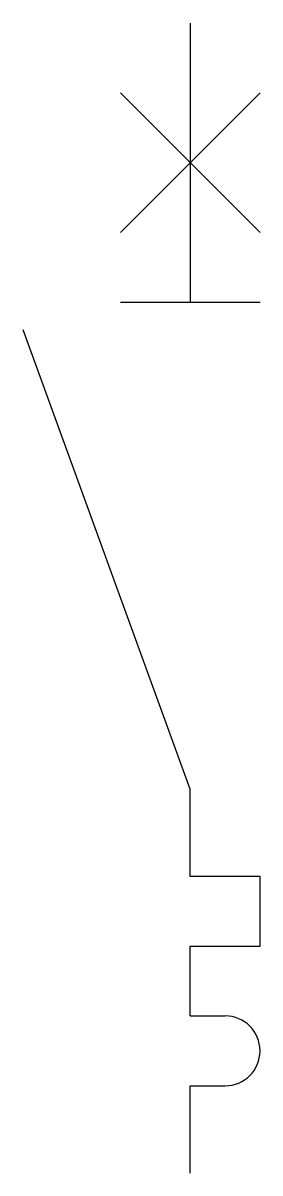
# Model space of a CAD drawing. Header units: millimetres. Extents: x 2204.1 to 2206.3, y 1681.4 to 1692.1.
import ezdxf

# ---------------------------------------------------------------- set-up
doc = ezdxf.new("R2010")
doc.units = ezdxf.units.MM
doc.layers.add('OCJ-ESQUEMAS UNIFILARES-CORREGIDOS IDO-REV.br$0$01-ELE-APARATOS', color=170, linetype='Continuous')

# ---------------------------------------------------------------- blocks, each defined once
blk = doc.blocks.new('OCJ-ESQUEMAS UNIFILARES-CORREGIDOS IDO-REV.br$0$Unif-Interruptor-Term')
for p, q in [((0, -1.0128), (0.045, -1.0128)), ((0, -1.1028), (0.045, -1.1028))]:
    blk.add_line(p, q)
for points in [[(0, 0.2674), (0, -0.0926)], [(-0.09, 0.1774), (0.09, -0.0026)], [(-0.09, -0.0026), (0.09, 0.1774)], [(-0.09, -0.0926), (0.09, -0.0926)], [(0, -0.7203), (-0.2155, -0.1283)], [(0, -0.8328), (0, -0.7203)], [(0, -0.9228), (0.09, -0.9228), (0.09, -0.8328), (0, -0.8328)], [(0, -1.0128), (0, -0.9228)], [(0, -1.2153), (0, -1.1028)]]:
    blk.add_lwpolyline(points)
blk.add_arc((0.045, -1.0578), 0.045, 270, 90)

msp = doc.modelspace()

# ---------------------------------------------------------------- block references
at = {"layer": 'OCJ-ESQUEMAS UNIFILARES-CORREGIDOS IDO-REV.br$0$01-ELE-APARATOS', "xscale": 7.221443775326226, "yscale": 7.221443775326226, "zscale": 7.221443775326226}
msp.add_blockref('OCJ-ESQUEMAS UNIFILARES-CORREGIDOS IDO-REV.br$0$Unif-Interruptor-Term', (2205.639, 1690.181), dxfattribs=at)

doc.saveas('drawing.dxf')
